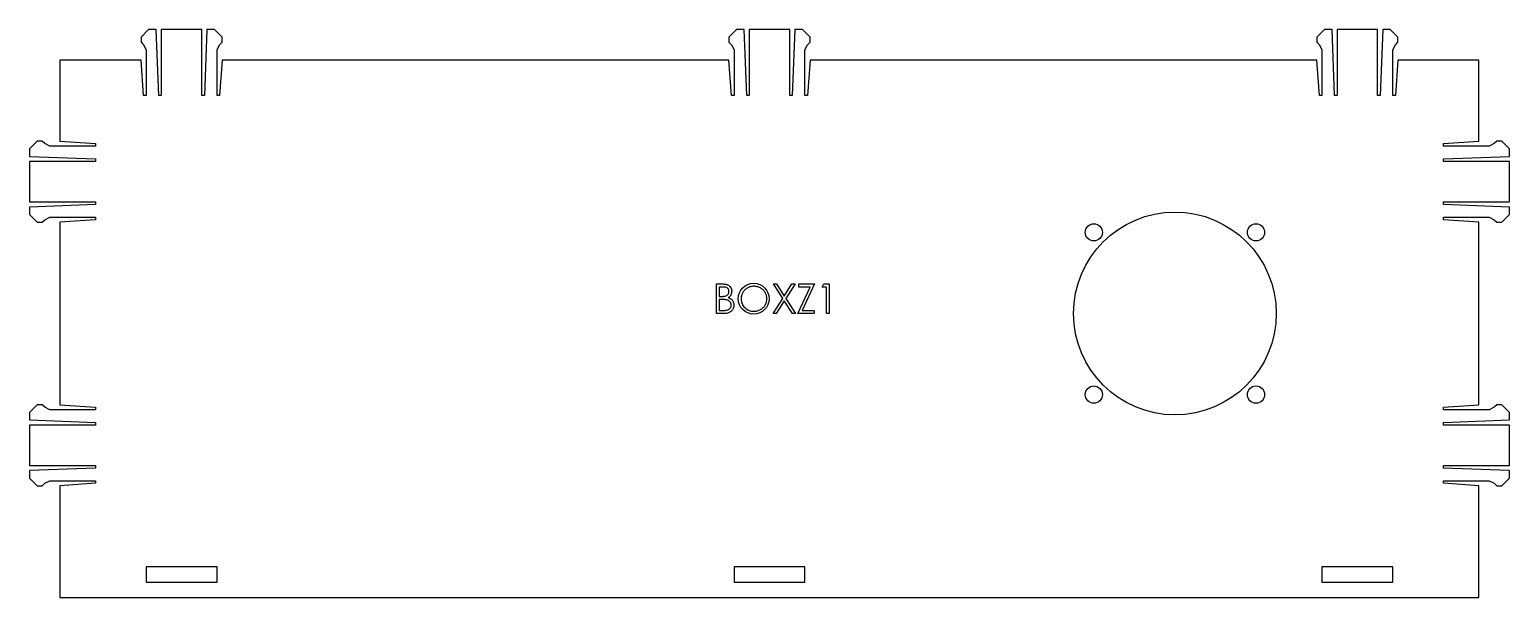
# Model space of a CAD drawing. Header units: millimetres. Extents: x 15 to 307, y 24 to 136.
import ezdxf

# ---------------------------------------------------------------- set-up
doc = ezdxf.new("R2010")
doc.units = ezdxf.units.MM

msp = doc.modelspace()

# ---------------------------------------------------------------- linework, layer by layer
at = {"color": 7, "linetype": 'Continuous', "lineweight": 25}
for p, q in [((38.21, 136.12), (36.71, 134.62)), ((36.71, 134.62), (36.71, 133.62)), ((39.71, 136.12), (38.21, 136.12)), ((40.21, 123.12), (39.71, 136.12)), ((40.71, 136.12), (40.71, 123.12)), ((48.71, 136.12), (40.71, 136.12)), ((48.71, 123.12), (48.71, 136.12)), ((49.71, 136.12), (49.21, 123.12)), ((51.21, 136.12), (49.71, 136.12)), ((52.71, 134.62), (51.21, 136.12)), ((52.71, 133.62), (52.71, 134.62)), ((154.21, 136.12), (152.71, 134.62)), ((152.71, 134.62), (152.71, 133.62)), ((155.71, 136.12), (154.21, 136.12)), ((156.21, 123.12), (155.71, 136.12)), ((156.71, 136.12), (156.71, 123.12)), ((164.71, 136.12), (156.71, 136.12)), ((164.71, 123.12), (164.71, 136.12)), ((165.71, 136.12), (165.21, 123.12)), ((167.21, 136.12), (165.71, 136.12)), ((168.71, 134.62), (167.21, 136.12)), ((168.71, 133.62), (168.71, 134.62)), ((270.21, 136.12), (268.71, 134.62)), ((268.71, 134.62), (268.71, 133.62)), ((271.71, 136.12), (270.21, 136.12)), ((272.21, 123.12), (271.71, 136.12)), ((272.71, 136.12), (272.71, 123.12)), ((280.71, 136.12), (272.71, 136.12)), ((280.71, 123.12), (280.71, 136.12)), ((281.71, 136.12), (281.21, 123.12)), ((283.21, 136.12), (281.71, 136.12)), ((284.71, 134.62), (283.21, 136.12)), ((284.71, 133.62), (284.71, 134.62)), ((36.71, 133.62), (37.21, 133.12)), ((37.21, 133.12), (37.71, 132.12)), ((37.71, 132.12), (37.71, 123.12)), ((51.71, 132.12), (52.21, 133.12)), ((51.71, 123.12), (51.71, 132.12)), ((52.21, 133.12), (52.71, 133.62)), ((152.71, 133.62), (153.21, 133.12)), ((153.21, 133.12), (153.71, 132.12)), ((153.71, 132.12), (153.71, 123.12)), ((167.71, 132.12), (168.21, 133.12)), ((167.71, 123.12), (167.71, 132.12)), ((168.21, 133.12), (168.71, 133.62)), ((268.71, 133.62), (269.21, 133.12)), ((269.21, 133.12), (269.71, 132.12)), ((269.71, 132.12), (269.71, 123.12)), ((283.71, 132.12), (284.21, 133.12)), ((283.71, 123.12), (283.71, 132.12)), ((284.21, 133.12), (284.71, 133.62)), ((20.71, 130.12), (20.71, 114.12)), ((36.71, 130.12), (20.71, 130.12)), ((37.21, 123.12), (36.71, 130.12)), ((52.71, 130.12), (52.21, 123.12)), ((152.71, 130.12), (52.71, 130.12)), ((153.21, 123.12), (152.71, 130.12)), ((168.71, 130.12), (168.21, 123.12)), ((268.71, 130.12), (168.71, 130.12)), ((269.21, 123.12), (268.71, 130.12)), ((284.71, 130.12), (284.21, 123.12)), ((300.71, 130.12), (284.71, 130.12)), ((300.71, 114.12), (300.71, 130.12)), ((37.71, 123.12), (37.21, 123.12)), ((40.71, 123.12), (40.21, 123.12)), ((49.21, 123.12), (48.71, 123.12)), ((52.21, 123.12), (51.71, 123.12)), ((153.71, 123.12), (153.21, 123.12)), ((156.71, 123.12), (156.21, 123.12)), ((165.21, 123.12), (164.71, 123.12)), ((168.21, 123.12), (167.71, 123.12)), ((269.71, 123.12), (269.21, 123.12)), ((272.71, 123.12), (272.21, 123.12)), ((281.21, 123.12), (280.71, 123.12)), ((284.21, 123.12), (283.71, 123.12)), ((16.22, 114.12), (14.72, 112.62)), ((17.22, 114.12), (16.22, 114.12)), ((17.72, 113.62), (17.22, 114.12)), ((20.71, 114.12), (27.72, 113.62)), ((293.71, 113.62), (300.71, 114.12)), ((304.21, 114.12), (303.71, 113.62)), ((305.21, 114.12), (304.21, 114.12)), ((306.71, 112.62), (305.21, 114.12)), ((14.72, 112.62), (14.72, 111.12)), ((14.72, 111.12), (27.72, 110.62)), ((18.72, 113.12), (17.72, 113.62)), ((27.72, 113.12), (18.72, 113.12)), ((27.72, 113.62), (27.72, 113.12)), ((293.71, 113.12), (293.71, 113.62)), ((302.71, 113.12), (293.71, 113.12)), ((293.71, 110.62), (306.71, 111.12)), ((303.71, 113.62), (302.71, 113.12)), ((306.71, 111.12), (306.71, 112.62)), ((14.72, 110.12), (14.72, 102.12)), ((27.72, 110.12), (14.72, 110.12)), ((27.72, 110.62), (27.72, 110.12)), ((293.71, 110.12), (293.71, 110.62)), ((306.71, 110.12), (293.71, 110.12)), ((306.71, 102.12), (306.71, 110.12)), ((14.72, 102.12), (27.72, 102.12)), ((27.72, 101.62), (14.72, 101.12)), ((14.72, 101.12), (14.72, 99.62)), ((14.72, 99.62), (16.22, 98.12)), ((27.72, 102.12), (27.72, 101.62)), ((293.71, 102.12), (306.71, 102.12)), ((293.71, 101.62), (293.71, 102.12)), ((306.71, 101.12), (293.71, 101.62)), ((305.21, 98.12), (306.71, 99.62)), ((306.71, 99.62), (306.71, 101.12)), ((16.22, 98.12), (17.22, 98.12)), ((17.22, 98.12), (17.72, 98.62)), ((17.72, 98.62), (18.72, 99.12)), ((18.72, 99.12), (27.72, 99.12)), ((27.72, 98.62), (20.71, 98.12)), ((20.71, 98.12), (20.71, 62.12)), ((27.72, 99.12), (27.72, 98.62)), ((293.71, 99.12), (302.71, 99.12)), ((293.71, 98.62), (293.71, 99.12)), ((300.71, 98.12), (293.71, 98.62)), ((300.71, 62.12), (300.71, 98.12)), ((302.71, 99.12), (303.71, 98.62)), ((303.71, 98.62), (304.21, 98.12)), ((304.21, 98.12), (305.21, 98.12)), ((16.22, 62.12), (14.72, 60.62)), ((17.22, 62.12), (16.22, 62.12)), ((17.72, 61.62), (17.22, 62.12)), ((18.72, 61.12), (17.72, 61.62)), ((20.71, 62.12), (27.72, 61.62)), ((27.72, 61.62), (27.72, 61.12)), ((293.71, 61.62), (300.71, 62.12)), ((293.71, 61.12), (293.71, 61.62)), ((303.71, 61.62), (302.71, 61.12)), ((304.21, 62.12), (303.71, 61.62)), ((305.21, 62.12), (304.21, 62.12)), ((306.71, 60.62), (305.21, 62.12)), ((14.72, 60.62), (14.72, 59.12)), ((14.72, 59.12), (27.72, 58.62)), ((27.72, 61.12), (18.72, 61.12)), ((27.72, 58.62), (27.72, 58.12)), ((302.71, 61.12), (293.71, 61.12)), ((293.71, 58.62), (306.71, 59.12)), ((293.71, 58.12), (293.71, 58.62)), ((306.71, 59.12), (306.71, 60.62)), ((14.72, 58.12), (14.72, 50.12)), ((27.72, 58.12), (14.72, 58.12)), ((306.71, 58.12), (293.71, 58.12)), ((306.71, 50.12), (306.71, 58.12)), ((14.72, 50.12), (27.72, 50.12)), ((27.72, 50.12), (27.72, 49.62)), ((293.71, 50.12), (306.71, 50.12)), ((293.71, 49.62), (293.71, 50.12)), ((27.72, 49.62), (14.72, 49.12)), ((14.72, 49.12), (14.72, 47.62)), ((14.72, 47.62), (16.22, 46.12)), ((17.72, 46.62), (18.72, 47.12)), ((18.72, 47.12), (27.72, 47.12)), ((27.72, 47.12), (27.72, 46.62)), ((306.71, 49.12), (293.71, 49.62)), ((293.71, 47.12), (302.71, 47.12)), ((293.71, 46.62), (293.71, 47.12)), ((302.71, 47.12), (303.71, 46.62)), ((305.21, 46.12), (306.71, 47.62)), ((306.71, 47.62), (306.71, 49.12)), ((16.22, 46.12), (17.22, 46.12)), ((17.22, 46.12), (17.72, 46.62)), ((27.72, 46.62), (20.71, 46.12)), ((20.71, 46.12), (20.71, 24.12)), ((300.71, 46.12), (293.71, 46.62)), ((300.71, 24.12), (300.71, 46.12)), ((303.71, 46.62), (304.21, 46.12)), ((304.21, 46.12), (305.21, 46.12)), ((51.71, 30.12), (37.71, 30.12)), ((37.71, 30.12), (37.71, 27.12)), ((51.71, 27.12), (51.71, 30.12)), ((167.71, 30.12), (153.71, 30.12)), ((153.71, 30.12), (153.71, 27.12)), ((167.71, 27.12), (167.71, 30.12)), ((269.71, 30.12), (269.71, 27.12)), ((283.71, 30.12), (269.71, 30.12)), ((283.71, 27.12), (283.71, 30.12)), ((37.71, 27.12), (51.71, 27.12)), ((153.71, 27.12), (167.71, 27.12)), ((269.71, 27.12), (283.71, 27.12)), ((20.71, 24.12), (300.71, 24.12))]:
    msp.add_line(p, q, dxfattribs=at)
at = {"color": 7, "linetype": 'Continuous', "flags": 128}
for points in [[(150.26, 85.94), (151.4, 85.94), (151.4, 85.94), (151.56, 85.94), (151.72, 85.93), (151.87, 85.92), (152, 85.9), (152.13, 85.88), (152.25, 85.85), (152.35, 85.81), (152.45, 85.77), (152.63, 85.68), (152.78, 85.56), (152.92, 85.42), (153.03, 85.26), (153.13, 85.09), (153.19, 84.9), (153.23, 84.7), (153.25, 84.5), (153.25, 84.5), (153.24, 84.31), (153.2, 84.12), (153.15, 83.95), (153.07, 83.78), (152.98, 83.63), (152.86, 83.49), (152.73, 83.37), (152.57, 83.26), (152.57, 83.26), (152.77, 83.18), (152.94, 83.09), (153.09, 83), (153.22, 82.9), (153.32, 82.79), (153.42, 82.67), (153.5, 82.54), (153.57, 82.4), (153.62, 82.25), (153.66, 82.1), (153.69, 81.94), (153.69, 81.77), (153.69, 81.77), (153.69, 81.6), (153.66, 81.44), (153.62, 81.28), (153.57, 81.13), (153.5, 80.99), (153.41, 80.85), (153.31, 80.72), (153.19, 80.6), (153.06, 80.49), (152.91, 80.39), (152.76, 80.31), (152.6, 80.24), (152.42, 80.19), (152.24, 80.15), (152.04, 80.13), (151.83, 80.12), (151.83, 80.12), (150.26, 80.12), (150.26, 80.12), (150.26, 85.94)], [(150.78, 85.34), (150.78, 83.48), (150.78, 83.48), (151.13, 83.48), (151.13, 83.48), (151.29, 83.48), (151.43, 83.48), (151.56, 83.49), (151.69, 83.51), (151.8, 83.52), (151.9, 83.54), (151.99, 83.56), (152.07, 83.59), (152.21, 83.66), (152.34, 83.74), (152.45, 83.83), (152.55, 83.95), (152.62, 84.07), (152.68, 84.2), (152.71, 84.34), (152.72, 84.49), (152.72, 84.49), (152.72, 84.58), (152.7, 84.68), (152.68, 84.76), (152.65, 84.84), (152.61, 84.92), (152.56, 84.99), (152.5, 85.06), (152.43, 85.11), (152.35, 85.17), (152.26, 85.22), (152.16, 85.25), (152.05, 85.29), (151.92, 85.31), (151.79, 85.33), (151.65, 85.34), (151.49, 85.34), (151.49, 85.34), (150.78, 85.34)], [(157.64, 85.49), (157.47, 85.49), (157.31, 85.47), (157.15, 85.45), (156.99, 85.41), (156.83, 85.36), (156.68, 85.31), (156.53, 85.24), (156.38, 85.16), (156.23, 85.07), (156.09, 84.98), (155.97, 84.88), (155.85, 84.77), (155.73, 84.65), (155.63, 84.53), (155.53, 84.4), (155.45, 84.26), (155.37, 84.12), (155.3, 83.97), (155.24, 83.82), (155.2, 83.67), (155.16, 83.51), (155.13, 83.34), (155.12, 83.18), (155.11, 83.01), (155.11, 83.01), (155.12, 82.75), (155.16, 82.51), (155.21, 82.28), (155.3, 82.06), (155.4, 81.85), (155.53, 81.65), (155.68, 81.46), (155.85, 81.27), (156.04, 81.11), (156.24, 80.97), (156.45, 80.84), (156.67, 80.74), (156.9, 80.67), (157.13, 80.61), (157.38, 80.58), (157.64, 80.57), (157.64, 80.57), (157.81, 80.57), (157.98, 80.59), (158.15, 80.61), (158.31, 80.65), (158.47, 80.69), (158.62, 80.75), (158.78, 80.82), (158.93, 80.89), (159.07, 80.98), (159.21, 81.07), (159.34, 81.17), (159.46, 81.28), (159.57, 81.39), (159.67, 81.51), (159.77, 81.64), (159.85, 81.78), (159.93, 81.92), (160, 82.07), (160.06, 82.22), (160.1, 82.38), (160.14, 82.53), (160.16, 82.7), (160.18, 82.86), (160.19, 83.03), (160.19, 83.03), (160.18, 83.2), (160.16, 83.37), (160.14, 83.53), (160.1, 83.69), (160.06, 83.84), (160, 83.99), (159.93, 84.13), (159.85, 84.27), (159.77, 84.41), (159.67, 84.54), (159.57, 84.66), (159.45, 84.77), (159.33, 84.88), (159.2, 84.98), (159.06, 85.07), (158.92, 85.16), (158.77, 85.24), (158.61, 85.31), (158.45, 85.36), (158.3, 85.41), (158.13, 85.45), (157.97, 85.47), (157.8, 85.49), (157.64, 85.49)], [(161.49, 85.94), (162.09, 85.94), (162.09, 85.94), (163.62, 83.56), (163.62, 83.56), (165.14, 85.94), (165.14, 85.94), (165.75, 85.94), (165.75, 85.94), (163.92, 83.09), (163.92, 83.09), (165.82, 80.12), (165.82, 80.12), (165.22, 80.12), (165.22, 80.12), (163.62, 82.62), (163.62, 82.62), (162.02, 80.12), (162.02, 80.12), (161.42, 80.12), (161.42, 80.12), (163.32, 83.09), (163.32, 83.09), (161.49, 85.94)], [(166.53, 85.34), (166.53, 85.94), (166.53, 85.94), (169.59, 85.94), (169.59, 85.94), (167.15, 80.72), (167.15, 80.72), (169.51, 80.72), (169.51, 80.72), (169.51, 80.12), (169.51, 80.12), (166.31, 80.12), (166.31, 80.12), (168.75, 85.34), (168.75, 85.34), (166.53, 85.34)], [(171.42, 85.94), (172.5, 85.94), (172.5, 85.94), (172.5, 80.12), (172.5, 80.12), (171.98, 80.12), (171.98, 80.12), (171.98, 85.34), (171.98, 85.34), (171.08, 85.34), (171.08, 85.34), (171.42, 85.94)], [(150.78, 82.88), (150.78, 80.72), (150.78, 80.72), (151.53, 80.72), (151.53, 80.72), (151.69, 80.72), (151.83, 80.72), (151.97, 80.73), (152.1, 80.75), (152.21, 80.76), (152.32, 80.78), (152.41, 80.81), (152.49, 80.84), (152.64, 80.91), (152.77, 80.99), (152.88, 81.09), (152.98, 81.21), (153.07, 81.35), (153.12, 81.48), (153.16, 81.63), (153.17, 81.77), (153.17, 81.77), (153.17, 81.86), (153.15, 81.95), (153.13, 82.04), (153.11, 82.12), (153.07, 82.2), (153.03, 82.28), (152.98, 82.36), (152.92, 82.43), (152.78, 82.56), (152.61, 82.66), (152.43, 82.75), (152.22, 82.81), (152.22, 82.81), (152.13, 82.83), (152.03, 82.84), (151.92, 82.85), (151.79, 82.86), (151.65, 82.87), (151.49, 82.88), (151.32, 82.88), (151.13, 82.88), (151.13, 82.88), (150.78, 82.88)]]:
    msp.add_lwpolyline(points, dxfattribs=at)
at = {"color": 7, "linetype": 'Continuous', "lineweight": 25}
for centre, radius in [((240.71, 80.12), 20), ((224.71, 96.12), 1.7), ((256.71, 96.12), 1.7), ((224.71, 64.12), 1.7), ((256.71, 64.12), 1.7)]:
    msp.add_circle(centre, radius, dxfattribs=at)
at = {"color": 7, "linetype": 'Continuous'}
msp.add_circle((157.6, 83.04), 3.05, dxfattribs=at)

doc.saveas('drawing.dxf')
